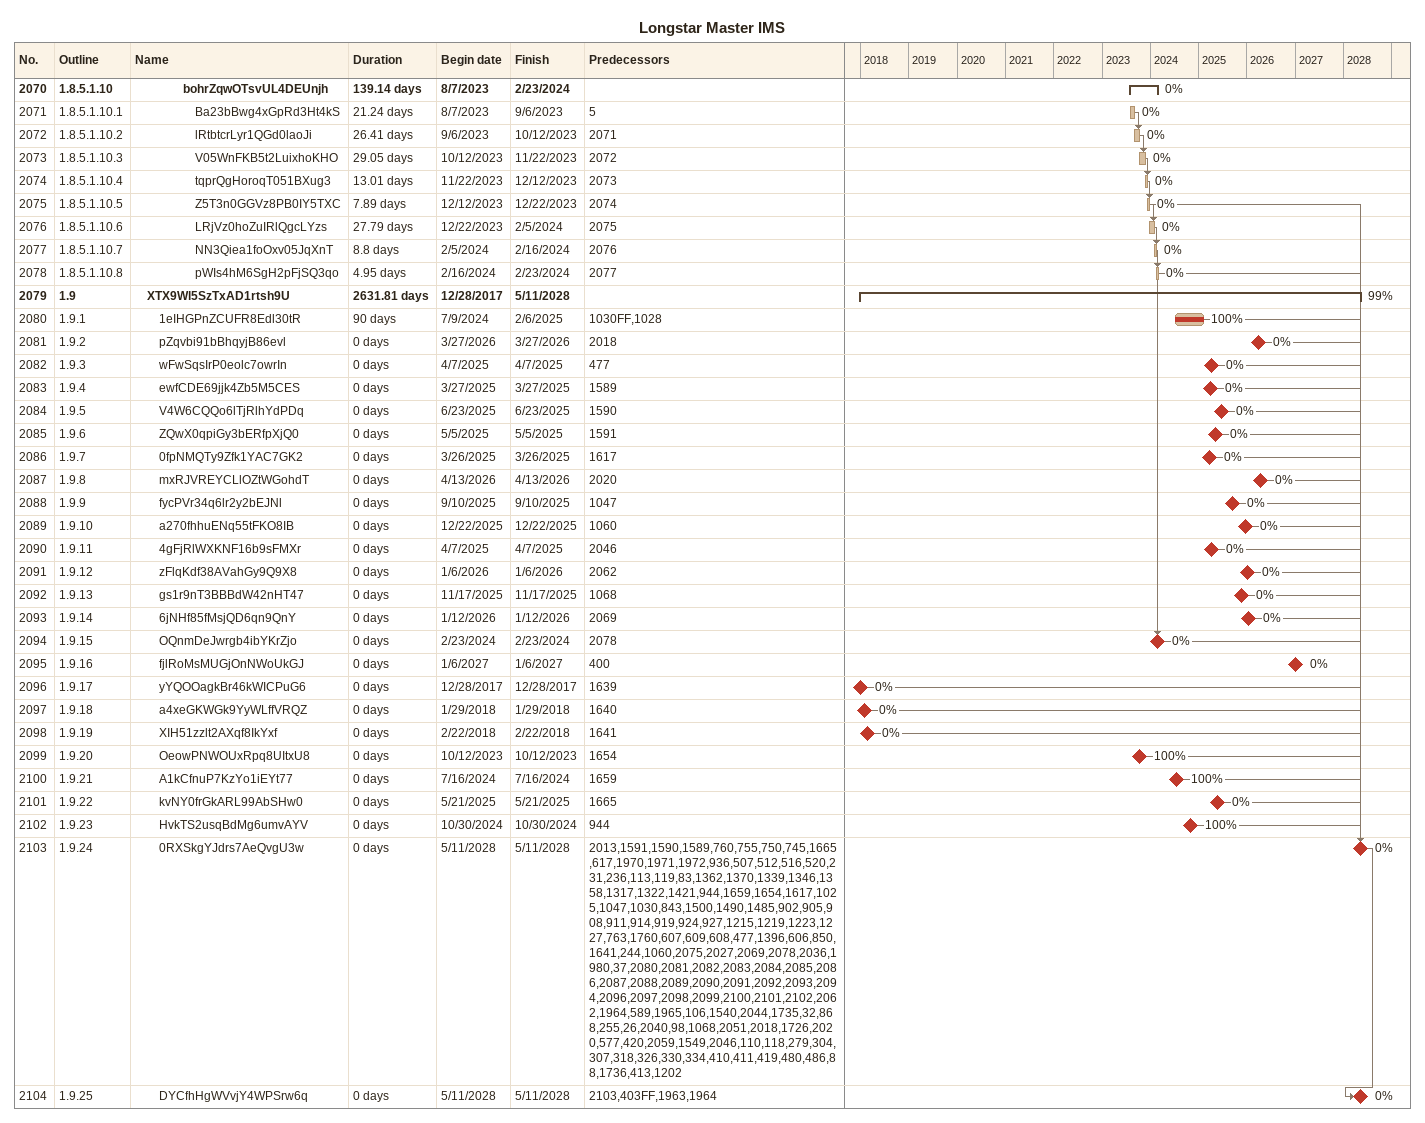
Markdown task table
Longstar Master IMS

| ID | WBS | Task | Duration | Start | Finish | Predecessors | % complete |
|---|---|---|---|---|---|---|---|
| 2070 | 1.8.5.1.10 | **bohrZqwOTsvUL4DEUnjh** | 139.14d | 2023-08-07 | 2024-02-23 |  | 0 |
| 2071 | 1.8.5.1.10.1 | Ba23bBwg4xGpRd3Ht4kS | 21.24d | 2023-08-07 | 2023-09-06 | 5 | 0 |
| 2072 | 1.8.5.1.10.2 | lRtbtcrLyr1QGd0laoJi | 26.41d | 2023-09-06 | 2023-10-12 | 2071 | 0 |
| 2073 | 1.8.5.1.10.3 | V05WnFKB5t2LuixhoKHO | 29.05d | 2023-10-12 | 2023-11-22 | 2072 | 0 |
| 2074 | 1.8.5.1.10.4 | tqprQgHoroqT051BXug3 | 13.01d | 2023-11-22 | 2023-12-12 | 2073 | 0 |
| 2075 | 1.8.5.1.10.5 | Z5T3n0GGVz8PB0IY5TXC | 7.89d | 2023-12-12 | 2023-12-22 | 2074 | 0 |
| 2076 | 1.8.5.1.10.6 | LRjVz0hoZuIRlQgcLYzs | 27.79d | 2023-12-22 | 2024-02-05 | 2075 | 0 |
| 2077 | 1.8.5.1.10.7 | NN3Qiea1foOxv05JqXnT | 8.8d | 2024-02-05 | 2024-02-16 | 2076 | 0 |
| 2078 | 1.8.5.1.10.8 | pWIs4hM6SgH2pFjSQ3qo | 4.95d | 2024-02-16 | 2024-02-23 | 2077 | 0 |
| 2079 | 1.9 | **XTX9Wl5SzTxAD1rtsh9U** | 2631.81d | 2017-12-28 | 2028-05-11 |  | 99 |
| 2080 | 1.9.1 | 1eIHGPnZCUFR8Edl30tR | 90d | 2024-07-09 | 2025-02-06 | 1030FF, 1028 | 100 |
| 2081 | 1.9.2 | pZqvbi91bBhqyjB86evl | 0d | 2026-03-27 | 2026-03-27 | 2018 | 0 |
| 2082 | 1.9.3 | wFwSqsIrP0eolc7owrIn | 0d | 2025-04-07 | 2025-04-07 | 477 | 0 |
| 2083 | 1.9.4 | ewfCDE69jjk4Zb5M5CES | 0d | 2025-03-27 | 2025-03-27 | 1589 | 0 |
| 2084 | 1.9.5 | V4W6CQQo6lTjRlhYdPDq | 0d | 2025-06-23 | 2025-06-23 | 1590 | 0 |
| 2085 | 1.9.6 | ZQwX0qpiGy3bERfpXjQ0 | 0d | 2025-05-05 | 2025-05-05 | 1591 | 0 |
| 2086 | 1.9.7 | 0fpNMQTy9Zfk1YAC7GK2 | 0d | 2025-03-26 | 2025-03-26 | 1617 | 0 |
| 2087 | 1.9.8 | mxRJVREYCLlOZtWGohdT | 0d | 2026-04-13 | 2026-04-13 | 2020 | 0 |
| 2088 | 1.9.9 | fycPVr34q6lr2y2bEJNl | 0d | 2025-09-10 | 2025-09-10 | 1047 | 0 |
| 2089 | 1.9.10 | a270fhhuENq55tFKO8IB | 0d | 2025-12-22 | 2025-12-22 | 1060 | 0 |
| 2090 | 1.9.11 | 4gFjRlWXKNF16b9sFMXr | 0d | 2025-04-07 | 2025-04-07 | 2046 | 0 |
| 2091 | 1.9.12 | zFlqKdf38AVahGy9Q9X8 | 0d | 2026-01-06 | 2026-01-06 | 2062 | 0 |
| 2092 | 1.9.13 | gs1r9nT3BBBdW42nHT47 | 0d | 2025-11-17 | 2025-11-17 | 1068 | 0 |
| 2093 | 1.9.14 | 6jNHf85fMsjQD6qn9QnY | 0d | 2026-01-12 | 2026-01-12 | 2069 | 0 |
| 2094 | 1.9.15 | OQnmDeJwrgb4ibYKrZjo | 0d | 2024-02-23 | 2024-02-23 | 2078 | 0 |
| 2095 | 1.9.16 | fjlRoMsMUGjOnNWoUkGJ | 0d | 2027-01-06 | 2027-01-06 | 400 | 0 |
| 2096 | 1.9.17 | yYQOOagkBr46kWICPuG6 | 0d | 2017-12-28 | 2017-12-28 | 1639 | 0 |
| 2097 | 1.9.18 | a4xeGKWGk9YyWLffVRQZ | 0d | 2018-01-29 | 2018-01-29 | 1640 | 0 |
| 2098 | 1.9.19 | XIH51zzlt2AXqf8IkYxf | 0d | 2018-02-22 | 2018-02-22 | 1641 | 0 |
| 2099 | 1.9.20 | OeowPNWOUxRpq8UItxU8 | 0d | 2023-10-12 | 2023-10-12 | 1654 | 100 |
| 2100 | 1.9.21 | A1kCfnuP7KzYo1iEYt77 | 0d | 2024-07-16 | 2024-07-16 | 1659 | 100 |
| 2101 | 1.9.22 | kvNY0frGkARL99AbSHw0 | 0d | 2025-05-21 | 2025-05-21 | 1665 | 0 |
| 2102 | 1.9.23 | HvkTS2usqBdMg6umvAYV | 0d | 2024-10-30 | 2024-10-30 | 944 | 100 |
| 2103 | 1.9.24 | 0RXSkgYJdrs7AeQvgU3w | 0d | 2028-05-11 | 2028-05-11 | 2013, 1591, 1590, 1589, 760, 755, 750, 745, 1665, 617, 1970, 1971, 1972, 936, 507, 512, 516, 520, 231, 236, 113, 119, 83, 1362, 1370, 1339, 1346, 1358, 1317, 1322, 1421, 944, 1659, 1654, 1617, 1025, 1047, 1030, 843, 1500, 1490, 1485, 902, 905, 908, 911, 914, 919, 924, 927, 1215, 1219, 1223, 1227, 763, 1760, 607, 609, 608, 477, 1396, 606, 850, 1641, 244, 1060, 2075, 2027, 2069, 2078, 2036, 1980, 37, 2080, 2081, 2082, 2083, 2084, 2085, 2086, 2087, 2088, 2089, 2090, 2091, 2092, 2093, 2094, 2096, 2097, 2098, 2099, 2100, 2101, 2102, 2062, 1964, 589, 1965, 106, 1540, 2044, 1735, 32, 868, 255, 26, 2040, 98, 1068, 2051, 2018, 1726, 2020, 577, 420, 2059, 1549, 2046, 110, 118, 279, 304, 307, 318, 326, 330, 334, 410, 411, 419, 480, 486, 88, 1736, 413, 1202 | 0 |
| 2104 | 1.9.25 | DYCfhHgWVvjY4WPSrw6q | 0d | 2028-05-11 | 2028-05-11 | 2103, 403FF, 1963, 1964 | 0 |
